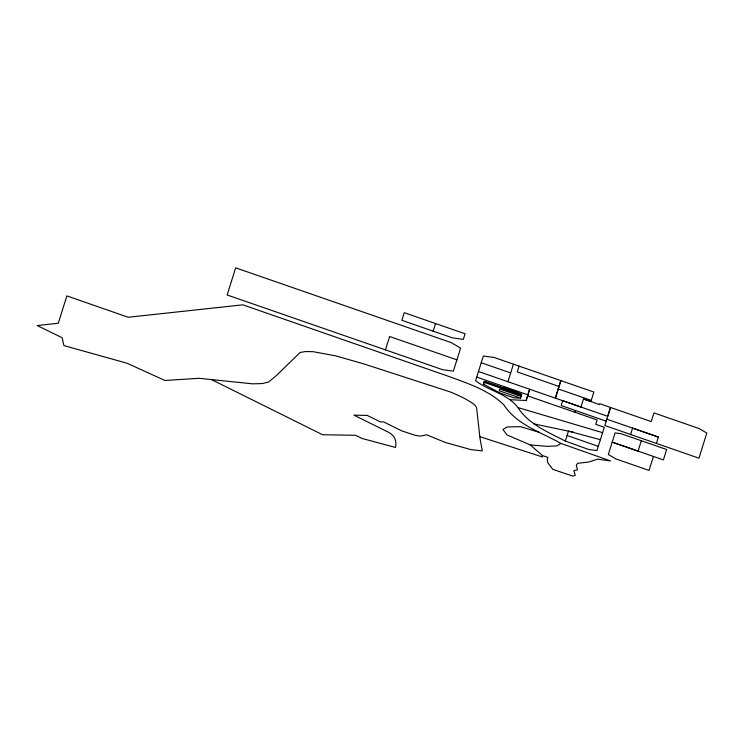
<?xml version="1.0" encoding="UTF-8"?>
<svg xmlns="http://www.w3.org/2000/svg" width="744" height="744" viewBox="0 0 744 744"><rect width="100%" height="100%" fill="white"/><g stroke="black" fill="none" stroke-linecap="round" stroke-linejoin="round"><path stroke-width="1.12" d="M510.254 399.714L526.157 400.486L529.663 389.252L527.617 395.864L597.116 419.96L595.758 424.322L604.268 427.279L596.958 450.585L588.681 449.478L565.338 441.09C548.189 432.199 528.882 424.443 517.898 407.554C507.557 393.613 488.752 390.944 475.593 380.686L483.34 356.023L494.016 357.436L593.851 392.051L590.894 401.555L583.491 398.933L580.962 407.042L478.485 371.498M565.338 441.09L568.472 431.139L600.399 439.723M574.935 412.269L575.475 410.502L561.209 405.564L562.659 400.691L607.727 416.324L610.499 407.452L599.645 403.694L599.376 404.578L583.491 398.933M559.023 386.471L560.846 380.612L555.377 398.17L559.023 386.471L517.266 371.935L519.107 366.141M575.475 410.502L606.211 421.178L610.499 407.452L651.195 421.569L653.976 412.911L699.276 428.618L706.8 433.064L698.942 458.174L656.403 443.424L658.384 437.063L632.605 428.116L630.614 434.477M456.918 359.854L460.564 348.127L451.152 342.575L235.653 267.831L227.153 294.977L442.643 369.703L453.347 371.144L456.918 359.854L389.651 336.521L385.439 349.875M507.947 381.719L513.425 364.169M641.319 440.727L638.064 451.115L612.2 442.141L615.102 432.924L621.119 433.724L666.633 449.506L663.406 459.904L612.2 442.141L608.313 454.472L615.855 458.918L649.028 470.422L653.446 456.444M503.567 390.321L504.488 387.401L518.707 392.339L517.787 395.25M520.558 398.152L521.786 394.264L484.288 381.254L483.386 384.118L500.061 393.037L513.871 397.826L520.558 398.152L499.224 390.749L499.782 389L521.107 396.403M526.157 400.486L527.617 395.864M483.554 384.202L484.363 381.663L521.674 394.608M433.129 331.154L401.853 320.301L404.262 312.694L465.084 333.777L463.335 339.348L452.631 337.916L433.129 331.154L435.547 323.538M530.342 444.931L542.432 455.579L547.9 457.383L547.277 459.82L547.826 462.796L552.783 469.38L573.047 476.169L575.224 475.239L573.819 470.664L577.4 469.827L576.33 465.102L577.707 463.298L588.792 462.033L597.664 459.15L610.554 460.954L560.855 443.405L556.875 445.889L546.952 446.335L530.342 444.931L506.999 434.961L502.981 429.53L507.036 426.982L520.502 426.665L538.507 432.097M534.062 423.913L573.577 432.218M517.898 407.554L602.594 432.655M479.796 436.644L542.469 456.974L542.432 455.579M558.26 388.954L591.238 400.384M658.384 437.063L606.806 419.179L604.835 425.54L656.403 443.424M476.727 377.096L527.905 394.85M504.023 388.861L518.243 393.79M484.139 382.342L521.46 395.287M567.133 435.519L598.297 446.326M481.238 362.728L510.691 372.949M211.519 379.579L322.552 434.728L355.641 435.296L362.142 438.486L395.529 447.46C397.11 438.253 393.083 434.143 385.504 430.776L353.949 415.161L367.248 415.431L380.407 421.894L383.69 421.922L401.611 430.832L414.371 435.054A17.568 3.562 19.2 0 0 420.658 436.096L426.638 434.803L445.517 442.541L471.045 449.627L482.326 450.92L480.038 438.662L476.551 407.331L474.626 404.876A43.106 8.742 19.2 0 0 450.483 392.023L363.518 363.797L335.618 355.846L313.019 351.661L305.496 351.568L300.158 352.451L276.461 375.478L268.547 382.016L262.353 383.569L252.607 383.839L199.141 378.305L164.945 380.463L126.982 363.221L63.938 345.607L62.133 337.711L37.2 325.556L58.292 323.24L66.876 295.889L128.145 317.26L242.86 304.835L449.162 376.557C468.357 383.616 488.808 390.256 503.809 404.801C516.699 424.824 541.186 432.218 560.855 443.405"/></g></svg>
